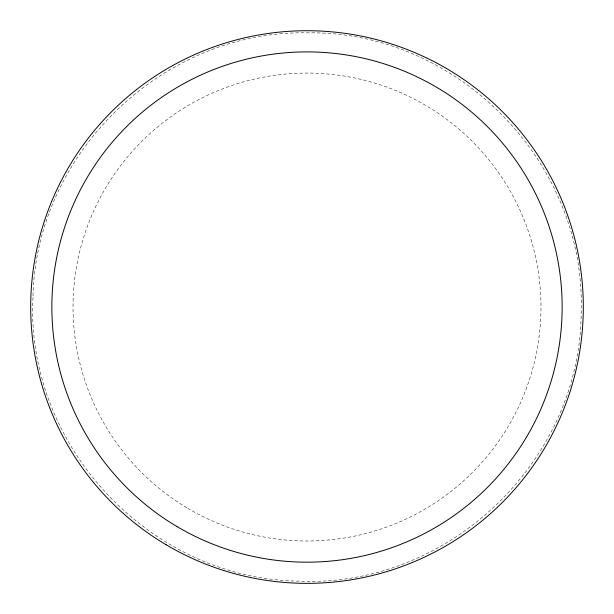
<?xml version="1.0" encoding="UTF-8"?>
<svg xmlns="http://www.w3.org/2000/svg" width="614" height="614" viewBox="0 0 614 614"><rect width="100%" height="100%" fill="white"/><g stroke="black" fill="none" stroke-linecap="round" stroke-linejoin="round"><path stroke-width="0.46" stroke-dasharray="3.07 2.3" d="M32.979 297.468C25.205 446.508 151.382 580.253 300.622 581.151C449.74 587.191 582.003 459.464 581.166 310.231C585.48 161.052 456.217 30.278 307 32.849C163.017 30.17 35.328 153.477 32.979 297.468M187.661 508.285A233.972 233.972 0 0 0 540.957 309.763A233.972 233.972 0 0 0 192.382 103.068A233.972 233.972 0 0 0 187.661 508.285"/><path stroke-width="0.92" d="M166.064 544.71A276.315 276.315 0 0 0 583.3 310.254A276.315 276.315 0 0 0 171.636 66.151A276.315 276.315 0 0 0 166.064 544.71M176.863 526.497A255.148 255.148 0 0 0 562.125 310.009A255.148 255.148 0 0 0 182.005 84.609A255.148 255.148 0 0 0 176.863 526.497"/></g></svg>
